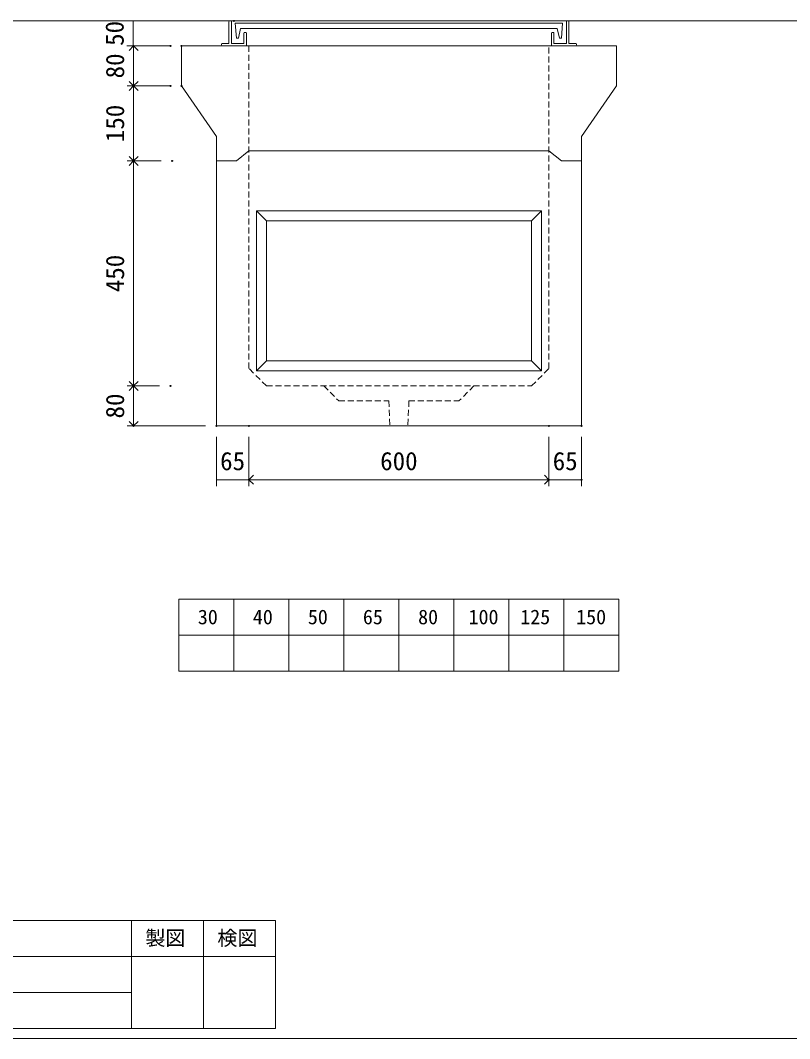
# Model space of a CAD drawing. Units: millimetres, scale not verified. Extents: x -4890 to 18494, y -2318 to 2318.
# Drawn here: x 308 to 1846, y -1957 to 79 of the extents above; entities that cross this region are included whole.
import ezdxf
from ezdxf.enums import TextEntityAlignment as Align

# ---------------------------------------------------------------- set-up
doc = ezdxf.new("R2010")
doc.units = ezdxf.units.MM
doc.header["$LTSCALE"] = 10
doc.header["$PDMODE"] = 32
doc.header["$PDSIZE"] = 2
doc.linetypes.add('DASHED1', pattern=[1.8, 1.2, -0.6])
doc.layers.add('0-1_Defpoints', color=7, linetype='Continuous')
for name, color, linetype, lineweight in [('0-2_waku', 7, 'Continuous', 18), ('0-3_gaikei', 7, 'Continuous', 18), ('0-4_kakure', 7, 'DASHED1', 5), ('0-5_sunpou', 7, 'Continuous', 5), ('0-9_uchigawa', 6, 'Continuous', 18), ('0-B_futa', 3, 'Continuous', 18), ('0-C_GL', 4, 'Continuous', 18), ('0-E_文字１', 7, 'Continuous', 18)]:
    doc.layers.add(name, color=color, linetype=linetype, lineweight=lineweight)
doc.styles.add('ＭＳ ゴシック', font='')
doc.styles.get('ＭＳ ゴシック').set_extended_font_data('MS Gothic')

# ---------------------------------------------------------------- blocks, each defined once
blk = doc.blocks.new('_Open90')
at = {"layer": '0-5_sunpou'}
blk.add_line((0, 0), (-1, 0), dxfattribs=at)
blk.add_lwpolyline([(-0.5, 0.5), (0, 0), (-0.5, -0.5)], dxfattribs=at)
blk = doc.blocks.new('D19')
at = {"layer": '0-1_Defpoints'}
for p in [(2055.33, 2214.36), (1981.9, 2134.36), (2077.33, 2134.36)]:
    blk.add_point(p, dxfattribs=at)
at = {"layer": '0-5_sunpou'}
for p, q in [((2033.33, 2214.36), (1968.9, 2214.36)), ((1981.9, 2196.36), (1981.9, 2152.36)), ((2055.33, 2134.36), (1968.9, 2134.36))]:
    blk.add_line(p, q, dxfattribs=at)
at = {"layer": '0-5_sunpou', "xscale": 18, "yscale": 18}
for p, rotation in [((1981.9, 2214.36), 90), ((1981.9, 2134.36), 270)]:
    blk.add_blockref('_Open90', p, dxfattribs=dict(at, rotation=rotation))
at = {"layer": '0-5_sunpou', "style": 'ＭＳ ゴシック'}
blk.add_text('80', height=36.66, rotation=90, dxfattribs=at).set_placement((1973.9, 2149.36), align=Align.BOTTOM_LEFT)
blk = doc.blocks.new('D20')
at = {"layer": '0-1_Defpoints'}
for p in [(2055.33, 2134.36), (1981.9, 1984.36), (2058.71, 1984.36)]:
    blk.add_point(p, dxfattribs=at)
at = {"layer": '0-5_sunpou'}
for p, q in [((2033.33, 2134.36), (1968.9, 2134.36)), ((1981.9, 2116.36), (1981.9, 2002.36)), ((2036.71, 1984.36), (1968.9, 1984.36))]:
    blk.add_line(p, q, dxfattribs=at)
at = {"layer": '0-5_sunpou', "xscale": 18, "yscale": 18}
for p, rotation in [((1981.9, 2134.36), 90), ((1981.9, 1984.36), 270)]:
    blk.add_blockref('_Open90', p, dxfattribs=dict(at, rotation=rotation))
at = {"layer": '0-5_sunpou', "style": 'ＭＳ ゴシック'}
blk.add_text('150', height=36.66, rotation=90, dxfattribs=at).set_placement((1973.9, 2021.86), align=Align.BOTTOM_LEFT)
blk = doc.blocks.new('D21')
at = {"layer": '0-1_Defpoints'}
for p in [(2058.71, 1984.36), (1981.9, 1534.36), (2055.33, 1534.36)]:
    blk.add_point(p, dxfattribs=at)
at = {"layer": '0-5_sunpou'}
for p, q in [((2036.71, 1984.36), (1968.9, 1984.36)), ((1981.9, 1966.36), (1981.9, 1552.36)), ((2033.33, 1534.36), (1968.9, 1534.36))]:
    blk.add_line(p, q, dxfattribs=at)
at = {"layer": '0-5_sunpou', "xscale": 18, "yscale": 18}
for p, rotation in [((1981.9, 1984.36), 90), ((1981.9, 1534.36), 270)]:
    blk.add_blockref('_Open90', p, dxfattribs=dict(at, rotation=rotation))
at = {"layer": '0-5_sunpou', "style": 'ＭＳ ゴシック'}
blk.add_text('450', height=36.66, rotation=90, dxfattribs=at).set_placement((1973.9, 1721.86), align=Align.BOTTOM_LEFT)
blk = doc.blocks.new('D22')
at = {"layer": '0-1_Defpoints'}
for p in [(2055.33, 1534.36), (1981.9, 1454.36), (2147.33, 1454.36)]:
    blk.add_point(p, dxfattribs=at)
at = {"layer": '0-5_sunpou'}
for p, q in [((2033.33, 1534.36), (1968.9, 1534.36)), ((1981.9, 1516.36), (1981.9, 1472.36)), ((2125.33, 1454.36), (1968.9, 1454.36))]:
    blk.add_line(p, q, dxfattribs=at)
at = {"layer": '0-5_sunpou', "xscale": 18, "yscale": 18}
for p, rotation in [((1981.9, 1534.36), 90), ((1981.9, 1454.36), 270)]:
    blk.add_blockref('_Open90', p, dxfattribs=dict(at, rotation=rotation))
at = {"layer": '0-5_sunpou', "style": 'ＭＳ ゴシック'}
blk.add_text('80', height=36.66, rotation=90, dxfattribs=at).set_placement((1973.9, 1469.36), align=Align.BOTTOM_LEFT)
blk = doc.blocks.new('D23')
at = {"layer": '0-1_Defpoints'}
for p in [(2147.33, 1454.36), (2212.33, 1454.36), (2212.33, 1346.89)]:
    blk.add_point(p, dxfattribs=at)
at = {"layer": '0-5_sunpou'}
for p, q in [((2147.33, 1432.36), (2147.33, 1333.89)), ((2212.33, 1432.36), (2212.33, 1333.89)), ((2147.33, 1346.89), (2212.33, 1346.89))]:
    blk.add_line(p, q, dxfattribs=at)
at = {"layer": '0-5_sunpou', "style": 'ＭＳ ゴシック'}
blk.add_text('65', height=36.66, dxfattribs=at).set_placement((2154.83, 1354.89), align=Align.BOTTOM_LEFT)
blk = doc.blocks.new('D24')
at = {"layer": '0-1_Defpoints'}
for p in [(2212.33, 1454.36), (2812.33, 1454.36), (2812.33, 1346.89)]:
    blk.add_point(p, dxfattribs=at)
at = {"layer": '0-5_sunpou'}
for p, q in [((2212.33, 1432.36), (2212.33, 1333.89)), ((2812.33, 1432.36), (2812.33, 1333.89)), ((2230.33, 1346.89), (2794.33, 1346.89))]:
    blk.add_line(p, q, dxfattribs=at)
at = {"layer": '0-5_sunpou', "xscale": 18, "yscale": 18, "rotation": 180}
blk.add_blockref('_Open90', (2212.33, 1346.89), dxfattribs=at)
at = {"layer": '0-5_sunpou', "xscale": 18, "yscale": 18}
blk.add_blockref('_Open90', (2812.33, 1346.89), dxfattribs=at)
at = {"layer": '0-5_sunpou', "style": 'ＭＳ ゴシック'}
blk.add_text('600', height=36.66, dxfattribs=at).set_placement((2474.83, 1354.89), align=Align.BOTTOM_LEFT)
blk = doc.blocks.new('D25')
at = {"layer": '0-1_Defpoints'}
for p in [(2812.33, 1454.36), (2877.33, 1454.36), (2877.33, 1346.89)]:
    blk.add_point(p, dxfattribs=at)
at = {"layer": '0-5_sunpou'}
for p, q in [((2812.33, 1432.36), (2812.33, 1333.89)), ((2877.33, 1432.36), (2877.33, 1333.89)), ((2812.33, 1346.89), (2877.33, 1346.89))]:
    blk.add_line(p, q, dxfattribs=at)
at = {"layer": '0-5_sunpou', "style": 'ＭＳ ゴシック'}
blk.add_text('65', height=36.66, dxfattribs=at).set_placement((2819.83, 1354.89), align=Align.BOTTOM_LEFT)
blk = doc.blocks.new('D9')
at = {"layer": '0-1_Defpoints'}
for p in [(2182.33, 2264.36), (1981.03, 2214.36), (2077.33, 2214.36)]:
    blk.add_point(p, dxfattribs=at)
at = {"layer": '0-5_sunpou'}
for p, q in [((2160.33, 2264.36), (1968.03, 2264.36)), ((1981.03, 2264.36), (1981.03, 2214.36)), ((2055.33, 2214.36), (1968.03, 2214.36))]:
    blk.add_line(p, q, dxfattribs=at)
at = {"layer": '0-5_sunpou', "style": 'ＭＳ ゴシック'}
blk.add_text('50', height=36.66, rotation=90, dxfattribs=at).set_placement((1973.03, 2214.36), align=Align.BOTTOM_LEFT)

msp = doc.modelspace()

# ---------------------------------------------------------------- linework, layer by layer
at = {"layer": '0-2_waku'}
for p, q in [((625.01, -1077.84), (625.01, -1221.84)), ((625.01, -1077.84), (625.01, -1221.84)), ((625.01, -1077.84), (625.01, -1221.84)), ((625.01, -1077.84), (625.01, -1221.84)), ((625.01, -1077.84), (1505.01, -1077.84)), ((735.01, -1077.84), (735.01, -1221.84)), ((845.01, -1077.84), (845.01, -1221.84)), ((845.01, -1077.84), (845.01, -1221.84)), ((955.01, -1077.84), (955.01, -1221.84)), ((1065.01, -1077.84), (1065.01, -1221.84)), ((1175.01, -1077.84), (1175.01, -1221.84)), ((1285.01, -1077.84), (1285.01, -1221.84)), ((1395.01, -1077.84), (1395.01, -1221.84)), ((1505.01, -1077.84), (1505.01, -1221.84)), ((625.01, -1149.84), (1505.01, -1149.84)), ((625.01, -1221.84), (1505.01, -1221.84)), ((-1210, -1720.84), (818, -1720.84)), ((530, -1720.84), (530, -1936.84)), ((530, -1720.84), (530, -1936.84)), ((674, -1720.84), (674, -1936.84)), ((818, -1720.84), (818, -1936.84)), ((-1210, -1792.84), (818, -1792.84)), ((-1210, -1864.84), (530, -1864.84)), ((-1210, -1936.84), (818, -1936.84)), ((-1230, -1956.84), (4890, -1956.84)), ((-1230, -1956.84), (4890, -1956.84))]:
    msp.add_line(p, q, dxfattribs=at)
at = {"layer": '0-3_gaikei'}
for p, q in [((630.01, 28.16), (630.01, -51.84)), ((630.01, 28.16), (740.01, 28.16)), ((665.01, 28.16), (1465.01, 28.16)), ((665.01, 28.16), (1465.01, 28.16)), ((1500.01, 28.16), (1390.01, 28.16)), ((1500.01, 28.16), (1500.01, -51.84)), ((700.01, -152.84), (630.01, -51.84)), ((1430.01, -152.84), (1500.01, -51.84)), ((700.01, -731.84), (700.01, -152.84)), ((1430.01, -152.84), (1430.01, -201.84)), ((740.01, -201.84), (765.01, -181.84)), ((765.01, -181.84), (1365.01, -181.84)), ((1365.01, -181.84), (1390.01, -201.84)), ((700.01, -201.84), (740.01, -201.84)), ((700.01, -201.84), (740.01, -201.84)), ((700.01, -201.84), (740.01, -201.84)), ((1430.01, -201.84), (1390.01, -201.84)), ((1430.01, -201.84), (1390.01, -201.84)), ((1430.01, -201.84), (1390.01, -201.84)), ((1430.01, -731.84), (1430.01, -201.84)), ((700.01, -731.84), (1430.01, -731.84))]:
    msp.add_line(p, q, dxfattribs=at)
msp.add_lwpolyline([(1390.01, -201.84), (1430.01, -201.84), (1390.01, -201.84), (1430.01, -201.84)], dxfattribs=at)
at = {"layer": '0-4_kakure'}
for p, q in [((765.01, 28.16), (765.01, -51.84)), ((1365.01, -616.84), (1365.01, 28.16)), ((765.01, -616.84), (765.01, -51.84)), ((800.01, -651.84), (765.01, -616.84)), ((1330.01, -651.84), (1365.01, -616.84)), ((800.01, -651.84), (1330.01, -651.84)), ((915.01, -651.84), (945.01, -681.84)), ((1215.01, -651.84), (1185.01, -681.84)), ((1085.01, -681.84), (1083.01, -731.84)), ((1085.01, -681.84), (1185.01, -681.84))]:
    msp.add_line(p, q, dxfattribs=at)
msp.add_lwpolyline([(945.01, -681.84), (1045.01, -681.84), (1047.01, -731.84)], dxfattribs=at)
at = {"layer": '0-9_uchigawa'}
for p, q in [((780.01, -301.84), (780.01, -621.84)), ((780.01, -301.84), (1350.01, -301.84)), ((780.01, -301.84), (800.01, -321.84)), ((1330.01, -321.84), (1350.01, -301.84)), ((1350.01, -301.84), (1350.01, -621.84)), ((800.01, -321.84), (800.01, -601.84)), ((800.01, -321.84), (800.01, -601.84)), ((800.01, -321.84), (1330.01, -321.84)), ((1330.01, -321.84), (1330.01, -601.84)), ((1330.01, -321.84), (1330.01, -601.84)), ((780.01, -621.84), (800.01, -601.84)), ((800.01, -601.84), (1065.01, -601.84)), ((1065.01, -601.84), (1330.01, -601.84)), ((1350.01, -621.84), (1330.01, -601.84)), ((780.01, -621.84), (1065.01, -621.84)), ((1065.01, -621.84), (1350.01, -621.84))]:
    msp.add_line(p, q, dxfattribs=at)
at = {"layer": '0-B_futa'}
for p, q in [((725.01, 76.16), (725.01, 33.16)), ((727.01, 78.16), (730.01, 78.16)), ((730.01, 78.16), (730.01, 33.16)), ((737.83, 73.66), (1392.16, 73.66)), ((737.83, 73.66), (740.32, 43.66)), ((748.35, 62.66), (744.03, 43.66)), ((748.35, 62.66), (1381.68, 62.66)), ((1381.68, 62.66), (1386, 43.66)), ((1392.16, 73.66), (1389.91, 43.66)), ((1400.02, 78.16), (1400.02, 33.16)), ((1400.02, 78.16), (1403.02, 78.16)), ((1405.02, 76.16), (1405.02, 33.16)), ((740.32, 43.66), (744.03, 43.66)), ((755.01, 53.16), (755.01, 33.16)), ((757.01, 55.16), (758.01, 55.16)), ((760.01, 53.16), (760.01, 28.16)), ((1370.02, 53.16), (1370.02, 28.16)), ((1373.02, 55.16), (1372.02, 55.16)), ((1375.02, 53.16), (1375.02, 33.16)), ((1389.91, 43.66), (1386, 43.66)), ((710.01, 31.16), (710.01, 30.16)), ((712.01, 33.16), (725.01, 33.16)), ((760.01, 28.16), (712.01, 28.16)), ((730.01, 33.16), (755.01, 33.16)), ((1370.02, 28.16), (1418.02, 28.16)), ((1400.02, 33.16), (1375.02, 33.16)), ((1418.02, 33.16), (1405.02, 33.16)), ((1420.02, 31.16), (1420.02, 30.16))]:
    msp.add_line(p, q, dxfattribs=at)
for centre, start, end in [((727.01, 76.16), 90, 180), ((1403.02, 76.16), 0, 90), ((757.01, 53.16), 90, 180), ((758.01, 53.16), 0, 90), ((1372.02, 53.16), 90, 180), ((1373.02, 53.16), 0, 90), ((712.01, 31.16), 90, 180), ((712.01, 30.16), 180, 270), ((1418.02, 31.16), 0, 90), ((1418.02, 30.16), 270, 0)]:
    msp.add_arc(centre, 2, start, end, dxfattribs=at)
at = {"layer": '0-C_GL'}
msp.add_line((-1230, 78.16), (4890, 78.16), dxfattribs=at)

# ---------------------------------------------------------------- block references
at = {"layer": '0-5_sunpou'}
for name in ['D9', 'D19', 'D20', 'D21', 'D22', 'D23', 'D24', 'D25']:
    msp.add_blockref(name, (-1447.32, -2186.2), dxfattribs=at)

# ---------------------------------------------------------------- texts
at = {"layer": '0-E_文字１', "style": 'ＭＳ ゴシック'}
for s, p in [('30', (662.96, -1137.16)), ('40', (772.96, -1137.16)), ('50', (882.96, -1137.16)), ('65', (992.96, -1137.16)), ('80', (1103.37, -1137.16)), ('100', (1204.24, -1137.16)), ('125', (1307.63, -1137.16)), ('150', (1419.39, -1137.16)), ('製図', (558.06, -1779.09)), ('検図', (702.06, -1779.09))]:
    msp.add_text(s, height=29.33, dxfattribs=at).set_placement(p, align=Align.BOTTOM_LEFT)

doc.saveas('drawing.dxf')
